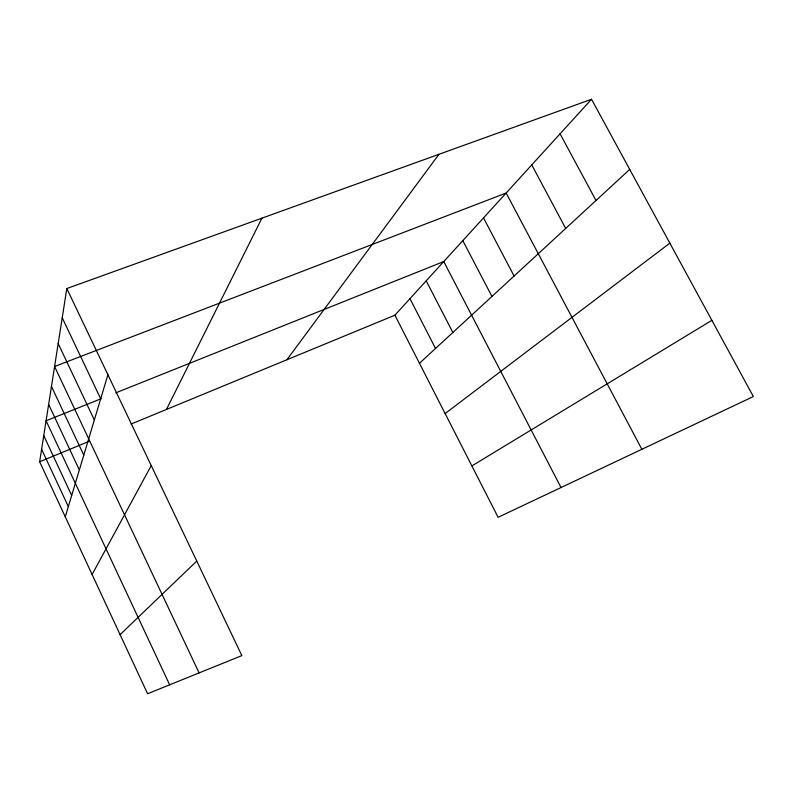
<?xml version="1.0" encoding="UTF-8"?>
<svg xmlns="http://www.w3.org/2000/svg" width="793" height="793" viewBox="0 0 793 793"><rect width="100%" height="100%" fill="white"/><g stroke="black" fill="none" stroke-linecap="round" stroke-linejoin="round"><path stroke-width="1.19" d="M66.81 288.543L241.855 655.613L147.587 693.736L39.65 461.764L66.81 288.543L591.528 99.264L753.35 396.54L498.113 517.304L394.904 315.198L591.528 99.264M65.274 516.838L107.917 374.722M166.461 409.446L261.908 218.164M92.107 574.499L151.245 465.6M286.868 359.774L438.985 154.288M120.09 634.638L196.783 561.077M419.457 363.283L629.711 169.415M445.131 413.559L669.847 243.144M471.875 465.917L711.876 320.352M39.65 461.764L88.796 441.483M131.043 424.057L394.904 315.198M101.058 398.76L46.083 420.766L169.652 684.815M115.837 392.832L443.763 261.551L561.028 487.536M560.076 133.809L596.009 200.49M531.766 164.894L565.696 228.443M641.854 449.294L506.152 193.026L54.588 366.495L199.093 672.91M483.512 217.887L514.082 276.033M462.795 240.636L491.938 296.453M426.208 280.831L452.862 332.485M409.971 298.654L435.526 348.464M62.231 317.775L100.691 398.78M58.186 343.567L94.337 419.983M51.466 386.439L83.78 455.162M48.641 404.44L79.35 469.922M43.744 435.644L71.687 495.476M41.613 449.254L68.347 506.608"/></g></svg>
